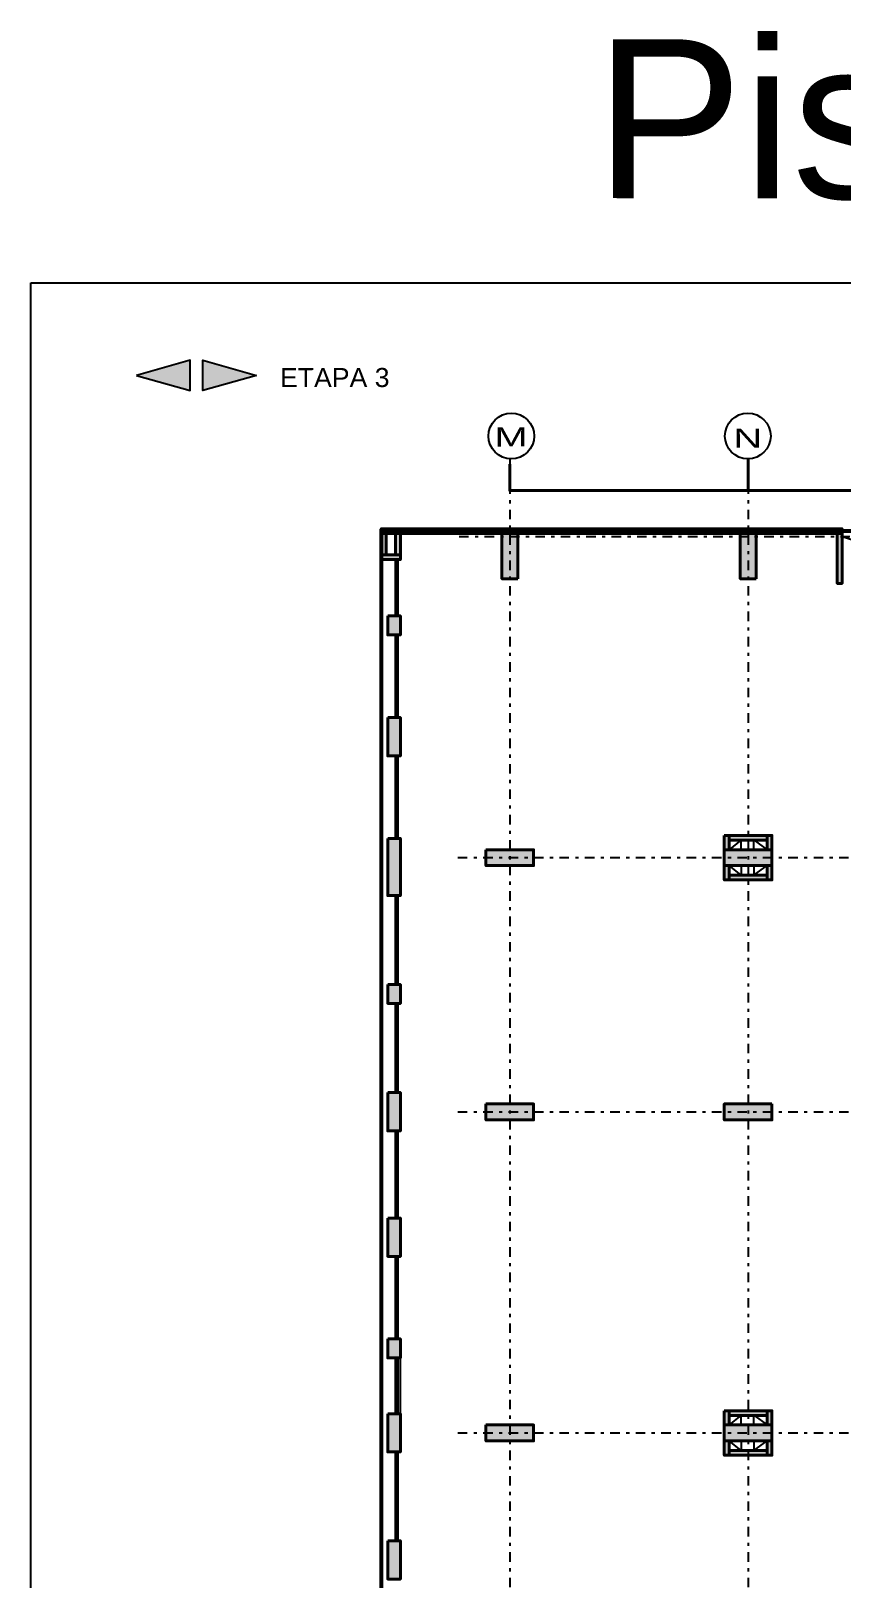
# Model space of a CAD drawing. Header units: millimetres. Extents: x 3781 to 4924, y 1639 to 1721.
# Drawn here: x 4648.19 to 4673.72, y 1671.61 to 1720.31 of the extents above; entities that cross this region are included whole.
import ezdxf

# ---------------------------------------------------------------- set-up
doc = ezdxf.new("R2010")
doc.units = ezdxf.units.MM
for name, pattern in [('CENTER', [0.7, 0.3, -0.2, 0, -0.2]), ('DASHED2', [9.525, 6.35, -3.175]), ('HIDDEN2', [0.1875, 0.125, -0.0625])]:
    doc.linetypes.add(name, pattern=pattern)
doc.layers.get('Defpoints').update_dxf_attribs({"color": 255})
for name, color, linetype in [('1amobla', 2, 'Continuous'), ('_ACHU3', 253, 'Continuous'), ('EJE-ESTRUCTURA', 1, 'CENTER'), ('HACHTCOLUMNA', 250, 'Continuous'), ('JCA_COTAS', 1, 'Continuous'), ('JCA_HATCH 254', 252, 'Continuous'), ('JCA_PROYECCIONES', 1, 'HIDDEN2'), ('JCA_TEXTO1', 2, 'Continuous'), ('JCA_TEXTO2', 3, 'Continuous'), ('PROYECCION', 1, 'DASHED2'), ('Textos-espacios', 3, 'Continuous')]:
    doc.layers.add(name, color=color, linetype=linetype)
for name, color, linetype, lineweight in [('Estructura', 6, 'Continuous', 40), ('Muro', 4, 'Continuous', 40), ('TEXTOS', 7, 'Continuous', 20), ('Vidrio', 2, 'Continuous', 30)]:
    doc.layers.add(name, color=color, linetype=linetype, lineweight=lineweight)
doc.styles.add('ROMANS', font='arial.ttf', dxfattribs={"width": 0.7})
doc.styles.get("Standard").update_dxf_attribs({"font": 'arial.ttf'})
doc.styles.add('style2', font='arial.ttf', dxfattribs={"width": 1.5})
doc.dimstyles.new('1-10', dxfattribs={"dimscale": 10, "dimtxt": 0.0037, "dimasz": 0.001, "dimexe": 0.0018, "dimexo": 0.0018, "dimgap": 0.0005, "dimtad": 1, "dimzin": 4, "dimdsep": 46, "dimtxsty": 'ROMANS', "dimblk": 'ARCHTICK', "dimcen": 0.003, "dimdle": 0.0015, "dimclrd": 1, "dimclre": 1, "dimclrt": 4, "dimadec": 0, "dimazin": 0, "dimtfac": 1, "dimtix": 1, "dimtmove": 2, "dimatfit": 3, "dimldrblk": 'flecha', "dimfxl": 1, "dimtolj": 1, "dimtzin": 4, "dimarcsym": 0})

# ---------------------------------------------------------------- blocks, each defined once
blk = doc.blocks.new('_ArchTick')
at = {"color": 0, "linetype": 'ByBlock', "const_width": 0.15}
blk.add_lwpolyline([(-0.5, -0.5), (0.5, 0.5)], dxfattribs=at)
blk = doc.blocks.new('*D50')
at = {"layer": 'Defpoints', "color": 0, "transparency": 16777216}
for p in [(1123.3, -5955.354), (1131.8, -5955.579), (1131.8, -5956.351)]:
    blk.add_point(p, dxfattribs=at)
at = {"layer": 'JCA_COTAS', "color": 1, "lineweight": -2, "transparency": 16777216}
for p, q in [((1123.3, -5955.372), (1123.3, -5956.369)), ((1131.8, -5955.597), (1131.8, -5956.369)), ((1123.285, -5956.351), (1131.815, -5956.351))]:
    blk.add_line(p, q, dxfattribs=at)
at = {"layer": 'JCA_COTAS', "color": 1, "lineweight": -2, "transparency": 16777216, "xscale": 0.01, "yscale": 0.01, "zscale": 0.01, "rotation": 180}
blk.add_blockref('_ArchTick', (1123.3, -5956.351), dxfattribs=at)
at = {"layer": 'JCA_COTAS', "color": 1, "lineweight": -2, "transparency": 16777216, "xscale": 0.01, "yscale": 0.01, "zscale": 0.01}
blk.add_blockref('_ArchTick', (1131.8, -5956.351), dxfattribs=at)
at = {"layer": 'JCA_COTAS', "color": 4, "transparency": 16777216, "insert": (1127.55, -5956.327), "char_height": 0.037, "attachment_point": 5, "style": 'ROMANS'}
blk.add_mtext('\\A1;8.50', dxfattribs=at)
blk = doc.blocks.new('flecha')
at = {"layer": '_ACHU3', "linetype": 'Continuous', "lineweight": 0}
h = blk.add_hatch(color=255, dxfattribs=at)
h.dxf.hatch_style = 1
h.paths.add_polyline_path([(0, 0), (2.4, 0.4), (2.4, 0), (4, 0), (4, 0), (2.4, 0), (2.4, -0.4)])
at = {"layer": '_ACHU3', "linetype": 'Continuous', "lineweight": 0, "flags": 128}
blk.add_lwpolyline([(0, 0), (2.4, 0.4), (2.4, 0), (2.4, 0), (4, 0), (4, 0), (2.4, 0), (2.4, -0.4), (0, 0)], dxfattribs=at)
blk = doc.blocks.new('*D52')
at = {"layer": 'Defpoints', "color": 0, "transparency": 16777216}
for p in [(1115.8, -5955.504), (1123.3, -5955.354), (1115.8, -5956.351)]:
    blk.add_point(p, dxfattribs=at)
at = {"layer": 'JCA_COTAS', "color": 1, "lineweight": -2, "transparency": 16777216}
for p, q in [((1115.8, -5955.522), (1115.8, -5956.369)), ((1123.3, -5955.372), (1123.3, -5956.369)), ((1123.315, -5956.351), (1115.785, -5956.351))]:
    blk.add_line(p, q, dxfattribs=at)
at = {"layer": 'JCA_COTAS', "color": 1, "lineweight": -2, "transparency": 16777216, "xscale": 0.01, "yscale": 0.01, "zscale": 0.01, "rotation": 180}
blk.add_blockref('_ArchTick', (1115.8, -5956.351), dxfattribs=at)
at = {"layer": 'JCA_COTAS', "color": 1, "lineweight": -2, "transparency": 16777216, "xscale": 0.01, "yscale": 0.01, "zscale": 0.01}
blk.add_blockref('_ArchTick', (1123.3, -5956.351), dxfattribs=at)
at = {"layer": 'JCA_COTAS', "color": 4, "transparency": 16777216, "insert": (1119.55, -5956.327), "char_height": 0.037, "attachment_point": 5, "style": 'ROMANS'}
blk.add_mtext('\\A1;7.50', dxfattribs=at)
blk = doc.blocks.new('Est etapa 3 torre')
at = {"layer": 'HACHTCOLUMNA'}
h = blk.add_hatch(color=256, dxfattribs=at)
h.paths.add_polyline_path([(1123.55, -5959.124), (1123.05, -5959.124), (1123.05, -5957.624), (1123.55, -5957.624)])
h.paths.add_polyline_path([(1116.05, -5959.124), (1115.55, -5959.124), (1115.55, -5957.624), (1116.05, -5957.624)])
h.paths.add_polyline_path([(1139.548, -5959.124), (1139.048, -5959.124), (1139.048, -5957.624), (1139.548, -5957.624)])
h.paths.add_polyline_path([(1132.05, -5959.124), (1131.55, -5959.124), (1131.55, -5957.624), (1132.05, -5957.624)])
h.paths.add_polyline_path([(1140.048, -5967.649), (1140.048, -5968.149), (1138.548, -5968.149), (1138.548, -5967.649)])
h.paths.add_polyline_path([(1124.05, -5967.649), (1124.05, -5968.149), (1122.55, -5968.149), (1122.55, -5967.649)])
h.paths.add_polyline_path([(1131.05, -5967.649), (1131.05, -5968.149), (1132.55, -5968.149), (1132.55, -5967.649)])
h.paths.add_polyline_path([(1115.05, -5967.649), (1115.05, -5968.149), (1116.55, -5968.149), (1116.55, -5967.649)])
h.paths.add_polyline_path([(1140.048, -5975.649), (1140.048, -5976.149), (1138.548, -5976.149), (1138.548, -5975.649)])
h.paths.add_polyline_path([(1124.05, -5975.649), (1124.05, -5976.149), (1122.55, -5976.149), (1122.55, -5975.649)])
h.paths.add_polyline_path([(1131.05, -5975.649), (1131.05, -5976.149), (1132.55, -5976.149), (1132.55, -5975.649)])
h.paths.add_polyline_path([(1115.05, -5975.649), (1115.05, -5976.149), (1116.55, -5976.149), (1116.55, -5975.649)])
h.paths.add_polyline_path([(1140.048, -5985.749), (1140.048, -5986.249), (1138.548, -5986.249), (1138.548, -5985.749)])
h.paths.add_polyline_path([(1124.05, -5985.749), (1124.05, -5986.249), (1122.55, -5986.249), (1122.55, -5985.749)])
h.paths.add_polyline_path([(1131.05, -5985.749), (1131.05, -5986.249), (1132.55, -5986.249), (1132.55, -5985.749)])
h.paths.add_polyline_path([(1115.05, -5985.749), (1115.05, -5986.249), (1116.55, -5986.249), (1116.55, -5985.749)])
h.paths.add_polyline_path([(1140.048, -5993.749), (1140.048, -5994.249), (1138.548, -5994.249), (1138.548, -5993.749)])
h.paths.add_polyline_path([(1124.05, -5993.749), (1124.05, -5994.249), (1122.55, -5994.249), (1122.55, -5993.749)])
h.paths.add_polyline_path([(1131.05, -5993.749), (1131.05, -5994.249), (1132.55, -5994.249), (1132.55, -5993.749)])
h.paths.add_polyline_path([(1115.05, -5993.749), (1115.05, -5994.249), (1116.55, -5994.249), (1116.55, -5993.749)])
h.paths.add_polyline_path([(1132.05, -6003.426), (1131.55, -6003.426), (1131.55, -6004.922), (1132.05, -6004.922)])
h.paths.add_polyline_path([(1138.153, -6003.424), (1139.653, -6003.424), (1139.653, -6003.924), (1138.153, -6003.924)])
h.paths.add_polyline_path([(1116.05, -6004.924), (1116.05, -6003.424), (1115.55, -6003.424), (1115.55, -6004.924)])
h.paths.add_polyline_path([(1123.55, -6004.924), (1123.55, -6003.424), (1123.05, -6003.424), (1123.05, -6004.924)])
h.paths.add_polyline_path([(1139.048, -6011.949), (1139.048, -6009.549), (1139.548, -6009.549), (1139.548, -6011.949)])
h.paths.add_polyline_path([(1131.55, -6009.549), (1131.55, -6011.949), (1132.05, -6011.949), (1132.05, -6009.549)])
h.paths.add_polyline_path([(1123.05, -6009.549), (1123.05, -6011.949), (1123.55, -6011.949), (1123.55, -6009.549)])
h.paths.add_polyline_path([(1116.05, -6009.549), (1116.05, -6011.949), (1115.55, -6011.949), (1115.55, -6009.549)])
at = {"layer": 'EJE-ESTRUCTURA'}
for p, q in [((1115.8, -5955.354), (1115.8, -6014.914)), ((1123.3, -5955.354), (1123.3, -6014.914)), ((1114.205, -5957.799), (1145.333, -5957.799)), ((1114.163, -5967.899), (1145.333, -5967.899)), ((1114.163, -5975.899), (1145.333, -5975.899)), ((1114.163, -5985.999), (1145.333, -5985.999))]:
    blk.add_line(p, q, dxfattribs=at)
at = {"layer": 'Estructura'}
for points in [[(1116.05, -5959.124), (1115.55, -5959.124), (1115.55, -5957.624), (1116.05, -5957.624)], [(1123.55, -5959.124), (1123.05, -5959.124), (1123.05, -5957.624), (1123.55, -5957.624)], [(1115.05, -5967.649), (1115.05, -5968.149), (1116.55, -5968.149), (1116.55, -5967.649)], [(1124.05, -5967.649), (1124.05, -5968.149), (1122.55, -5968.149), (1122.55, -5967.649)], [(1115.05, -5975.649), (1115.05, -5976.149), (1116.55, -5976.149), (1116.55, -5975.649)], [(1124.05, -5975.649), (1124.05, -5976.149), (1122.55, -5976.149), (1122.55, -5975.649)], [(1115.05, -5985.749), (1115.05, -5986.249), (1116.55, -5986.249), (1116.55, -5985.749)], [(1124.05, -5985.749), (1124.05, -5986.249), (1122.55, -5986.249), (1122.55, -5985.749)]]:
    blk.add_lwpolyline(points, close=True, dxfattribs=at)
at = {"layer": 'JCA_TEXTO1', "linetype": 'Continuous'}
for centre in [(1115.848, -5954.634), (1123.29, -5954.634)]:
    blk.add_circle(centre, 0.72, dxfattribs=at)
at = {"layer": 'JCA_TEXTO2', "style": 'style2', "width": 1.5}
for s, p in [('M', (1115.313, -5954.964)), ('N', (1122.832, -5955.005))]:
    blk.add_text(s, height=0.603, rotation=0.0293, dxfattribs=at).set_placement(p)
at = {"layer": 'JCA_COTAS'}
for base, p2, picture, middle in [((1115.8, -5956.351), (1115.8, -5955.504), '*D52', (1119.55, -5956.327)), ((1131.8, -5956.351), (1131.8, -5955.579), '*D50', (1127.55, -5956.327))]:
    dim = blk.add_linear_dim(base=base, p1=(1123.3, -5955.354), p2=p2, dimstyle='1-10', dxfattribs=at)
    dim.commit()
    dim.dimension.update_dxf_attribs({"geometry": picture, "text_midpoint": middle})

msp = doc.modelspace()

# ---------------------------------------------------------------- hatches: boundary and pattern name
at = {"layer": 'JCA_HATCH 254'}
for points in [[(4651.508, 1709.476), (4653.2, 1709), (4653.2, 1709.952)], [(4655.292, 1709.476), (4653.6, 1709), (4653.6, 1709.952)]]:
    msp.add_hatch(color=256, dxfattribs=at).paths.add_polyline_path(points)
h = msp.add_hatch(color=256, dxfattribs=at)
h.paths.add_polyline_path([(4663.011, 1704.503), (4663.011, 1704.653), (4659.217, 1704.653), (4659.217, 1704.503)])
h.paths.add_polyline_path([(4663.51, 1650.218), (4663.51, 1650.368), (4659.217, 1650.368), (4659.217, 1650.218)])
h.paths.add_polyline_path([(4659.418, 1701.908), (4659.418, 1701.311), (4659.818, 1701.311), (4659.818, 1701.908)])
h.paths.add_polyline_path([(4659.418, 1698.707), (4659.418, 1697.505), (4659.818, 1697.505), (4659.818, 1698.707)])
h.paths.add_polyline_path([(4659.418, 1654.703), (4659.418, 1652.91), (4659.818, 1652.91), (4659.818, 1654.703)])
h.paths.add_polyline_path([(4659.418, 1660.901), (4659.418, 1660.305), (4659.818, 1660.305), (4659.818, 1660.901)])
h.paths.add_polyline_path([(4659.418, 1664.854), (4659.418, 1663.651), (4659.818, 1663.651), (4659.818, 1664.854)])
h.paths.add_polyline_path([(4659.418, 1672.809), (4659.418, 1671.606), (4659.818, 1671.606), (4659.818, 1672.809)])
h.paths.add_polyline_path([(4659.418, 1679.159), (4659.418, 1678.562), (4659.818, 1678.562), (4659.818, 1679.159)])
h.paths.add_polyline_path([(4659.418, 1682.961), (4659.418, 1681.758), (4659.818, 1681.758), (4659.818, 1682.961)])
h.paths.add_polyline_path([(4659.418, 1690.31), (4659.418, 1689.714), (4659.818, 1689.714), (4659.818, 1690.31)])
h.paths.add_polyline_path([(4659.818, 1703.828), (4659.668, 1703.828), (4659.668, 1704.503), (4659.818, 1704.503)])
h.paths.add_polyline_path([(4659.367, 1703.828), (4659.217, 1703.828), (4659.217, 1704.503), (4659.367, 1704.503)])
h.paths.add_polyline_path([(4659.818, 1703.828), (4659.818, 1703.678), (4659.217, 1703.678), (4659.217, 1703.828)])
h.paths.add_polyline_path([(4659.818, 1650.991), (4659.668, 1650.991), (4659.668, 1650.368), (4659.818, 1650.368)])
h.paths.add_polyline_path([(4659.367, 1650.991), (4659.217, 1650.991), (4659.217, 1650.368), (4659.367, 1650.368)])
h.paths.add_polyline_path([(4659.818, 1650.991), (4659.818, 1651.141), (4659.217, 1651.141), (4659.217, 1650.991)])
h.paths.add_polyline_path([(4659.418, 1657.506), (4659.418, 1658.709), (4659.818, 1658.709), (4659.818, 1657.506)])
h.paths.add_polyline_path([(4659.418, 1668.802), (4659.418, 1667.599), (4659.818, 1667.599), (4659.818, 1668.802)])
h.paths.add_polyline_path([(4659.418, 1676.809), (4659.418, 1675.606), (4659.818, 1675.606), (4659.818, 1676.809)])
h.paths.add_polyline_path([(4659.418, 1686.909), (4659.418, 1685.706), (4659.818, 1685.706), (4659.818, 1686.909)])
h.paths.add_polyline_path([(4659.418, 1694.909), (4659.418, 1693.11), (4659.818, 1693.11), (4659.818, 1694.909)])
h = msp.add_hatch(color=256, dxfattribs=at)
h.paths.add_polyline_path([(4673.716, 1704.653), (4670.511, 1704.653), (4670.511, 1704.503), (4673.566, 1704.503), (4673.566, 1702.929), (4673.716, 1702.929)])
h.paths.add_polyline_path([(4670.511, 1704.503), (4670.511, 1704.653), (4663.511, 1704.653), (4663.511, 1704.503)])
h = msp.add_hatch(color=256, dxfattribs=at)
h.paths.add_polyline_path([(4670.011, 1695.003), (4670.161, 1695.003), (4670.161, 1694.553), (4670.011, 1694.553)])
h.paths.add_polyline_path([(4670.161, 1695.003), (4670.161, 1694.853), (4671.361, 1694.853), (4671.361, 1695.003)])
h.paths.add_polyline_path([(4671.361, 1695.003), (4671.511, 1695.003), (4671.511, 1694.553), (4671.361, 1694.553)])
h.paths.add_polyline_path([(4678.511, 1695.003), (4678.661, 1695.003), (4678.661, 1694.553), (4678.511, 1694.553)])
h.paths.add_polyline_path([(4678.661, 1695.003), (4678.661, 1694.853), (4679.861, 1694.853), (4679.861, 1695.003)])
h.paths.add_polyline_path([(4679.861, 1695.003), (4680.011, 1695.003), (4680.011, 1694.553), (4679.861, 1694.553)])
h.paths.add_polyline_path([(4670.161, 1693.603), (4670.011, 1693.603), (4670.011, 1694.053), (4670.161, 1694.053)])
h.paths.add_polyline_path([(4671.361, 1693.603), (4671.511, 1693.603), (4671.511, 1694.053), (4671.361, 1694.053)])
h.paths.add_polyline_path([(4670.161, 1693.603), (4670.161, 1693.753), (4671.361, 1693.753), (4671.361, 1693.603)])
h.paths.add_polyline_path([(4678.661, 1693.603), (4678.511, 1693.603), (4678.511, 1694.053), (4678.661, 1694.053)])
h.paths.add_polyline_path([(4679.861, 1693.603), (4680.011, 1693.603), (4680.011, 1694.053), (4679.861, 1694.053)])
h.paths.add_polyline_path([(4678.661, 1693.603), (4678.661, 1693.753), (4679.861, 1693.753), (4679.861, 1693.603)])
h.paths.add_polyline_path([(4670.011, 1676.903), (4670.161, 1676.903), (4670.161, 1676.453), (4670.011, 1676.453)])
h.paths.add_polyline_path([(4670.161, 1676.903), (4670.161, 1676.753), (4671.361, 1676.753), (4671.361, 1676.903)])
h.paths.add_polyline_path([(4671.361, 1676.903), (4671.511, 1676.903), (4671.511, 1676.453), (4671.361, 1676.453)])
h.paths.add_polyline_path([(4678.511, 1676.903), (4678.661, 1676.903), (4678.661, 1676.453), (4678.511, 1676.453)])
h.paths.add_polyline_path([(4678.661, 1676.903), (4678.661, 1676.753), (4679.861, 1676.753), (4679.861, 1676.903)])
h.paths.add_polyline_path([(4679.861, 1676.903), (4680.011, 1676.903), (4680.011, 1676.453), (4679.861, 1676.453)])
h.paths.add_polyline_path([(4670.161, 1675.503), (4670.011, 1675.503), (4670.011, 1675.953), (4670.161, 1675.953)])
h.paths.add_polyline_path([(4671.361, 1675.503), (4671.511, 1675.503), (4671.511, 1675.953), (4671.361, 1675.953)])
h.paths.add_polyline_path([(4670.161, 1675.503), (4670.161, 1675.653), (4671.361, 1675.653), (4671.361, 1675.503)])
h.paths.add_polyline_path([(4678.661, 1675.503), (4678.511, 1675.503), (4678.511, 1675.953), (4678.661, 1675.953)])
h.paths.add_polyline_path([(4679.861, 1675.503), (4680.011, 1675.503), (4680.011, 1675.953), (4679.861, 1675.953)])
h.paths.add_polyline_path([(4678.661, 1675.503), (4678.661, 1675.653), (4679.861, 1675.653), (4679.861, 1675.503)])

# ---------------------------------------------------------------- linework, layer by layer
at = {"layer": '1amobla', "color": 7, "linetype": 'Continuous', "ltscale": 0.3, "true_color": 0xffffff}
msp.add_line((4659.818, 1676.809), (4659.818, 1678.562), dxfattribs=at)
msp.add_lwpolyline([(4648.191, 1712.387), (4706.639, 1712.387), (4706.639, 1639.402), (4648.191, 1639.402)], close=True, dxfattribs=at)
at = {"layer": 'Defpoints', "ltscale": 5, "const_width": 0.12}
msp.add_lwpolyline([(4659.217, 1704.578), (4690.809, 1704.578), (4690.809, 1650.103), (4659.217, 1650.103)], close=True, dxfattribs=at)
at = {"layer": 'JCA_HATCH 254'}
for p, q in [((4670.528, 1694.853), (4670.161, 1694.553)), ((4670.541, 1694.553), (4670.541, 1694.853)), ((4670.941, 1694.553), (4670.941, 1694.853)), ((4670.954, 1694.853), (4671.361, 1694.553)), ((4670.541, 1693.753), (4670.161, 1694.053)), ((4670.541, 1694.053), (4670.541, 1693.753)), ((4670.941, 1694.053), (4670.941, 1693.753)), ((4670.941, 1693.753), (4671.361, 1694.053)), ((4670.528, 1676.753), (4670.161, 1676.453)), ((4670.541, 1676.453), (4670.541, 1676.753)), ((4670.941, 1676.453), (4670.941, 1676.753)), ((4670.954, 1676.753), (4671.361, 1676.453)), ((4670.541, 1675.653), (4670.161, 1675.953)), ((4670.541, 1675.953), (4670.541, 1675.653)), ((4670.941, 1675.953), (4670.941, 1675.653)), ((4670.941, 1675.653), (4671.361, 1675.953))]:
    msp.add_line(p, q, dxfattribs=at)
at = {"layer": 'JCA_PROYECCIONES'}
for p, q in [((4659.217, 1704.649), (4659.217, 1650.218)), ((4659.217, 1651.141), (4659.217, 1703.678))]:
    msp.add_line(p, q, dxfattribs=at)
at = {"layer": 'Muro'}
for points in [[(4673.716, 1704.503), (4673.716, 1704.653), (4659.217, 1704.653), (4659.217, 1704.503)], [(4659.367, 1703.828), (4659.217, 1703.828), (4659.217, 1704.503), (4659.367, 1704.503)], [(4659.818, 1703.828), (4659.668, 1703.828), (4659.668, 1704.503), (4659.818, 1704.503)], [(4673.716, 1704.503), (4673.566, 1704.503), (4673.566, 1702.929), (4673.716, 1702.929)], [(4659.818, 1703.828), (4659.818, 1703.678), (4659.217, 1703.678), (4659.217, 1703.828)], [(4659.418, 1701.908), (4659.418, 1701.311), (4659.818, 1701.311), (4659.818, 1701.908)], [(4659.418, 1698.707), (4659.418, 1697.505), (4659.818, 1697.505), (4659.818, 1698.707)], [(4670.011, 1695.003), (4670.161, 1695.003), (4670.161, 1694.553), (4670.011, 1694.553)], [(4670.161, 1695.003), (4670.161, 1694.853), (4671.361, 1694.853), (4671.361, 1695.003)], [(4671.361, 1695.003), (4671.511, 1695.003), (4671.511, 1694.553), (4671.361, 1694.553)], [(4659.418, 1694.909), (4659.418, 1693.11), (4659.818, 1693.11), (4659.818, 1694.909)], [(4670.161, 1693.603), (4670.011, 1693.603), (4670.011, 1694.053), (4670.161, 1694.053)], [(4671.361, 1693.603), (4671.511, 1693.603), (4671.511, 1694.053), (4671.361, 1694.053)], [(4670.161, 1693.603), (4670.161, 1693.753), (4671.361, 1693.753), (4671.361, 1693.603)], [(4659.418, 1690.31), (4659.418, 1689.714), (4659.818, 1689.714), (4659.818, 1690.31)], [(4659.418, 1686.909), (4659.418, 1685.706), (4659.818, 1685.706), (4659.818, 1686.909)], [(4659.418, 1682.961), (4659.418, 1681.758), (4659.818, 1681.758), (4659.818, 1682.961)], [(4659.418, 1679.159), (4659.418, 1678.562), (4659.818, 1678.562), (4659.818, 1679.159)], [(4659.418, 1676.809), (4659.418, 1675.606), (4659.818, 1675.606), (4659.818, 1676.809)], [(4670.011, 1676.903), (4670.161, 1676.903), (4670.161, 1676.453), (4670.011, 1676.453)], [(4670.161, 1676.903), (4670.161, 1676.753), (4671.361, 1676.753), (4671.361, 1676.903)], [(4671.361, 1676.903), (4671.511, 1676.903), (4671.511, 1676.453), (4671.361, 1676.453)], [(4670.161, 1675.503), (4670.011, 1675.503), (4670.011, 1675.953), (4670.161, 1675.953)], [(4671.361, 1675.503), (4671.511, 1675.503), (4671.511, 1675.953), (4671.361, 1675.953)], [(4670.161, 1675.503), (4670.161, 1675.653), (4671.361, 1675.653), (4671.361, 1675.503)], [(4659.418, 1672.809), (4659.418, 1671.606), (4659.818, 1671.606), (4659.818, 1672.809)]]:
    msp.add_lwpolyline(points, close=True, dxfattribs=at)
at = {"layer": 'PROYECCION'}
msp.add_line((4673.716, 1704.403), (4677.024, 1703.378), dxfattribs=at)
at = {"layer": 'Textos-espacios'}
for points in [[(4651.508, 1709.476), (4653.2, 1709), (4653.2, 1709.952)], [(4655.292, 1709.476), (4653.6, 1709), (4653.6, 1709.952)]]:
    msp.add_lwpolyline(points, close=True, dxfattribs=at)
at = {"layer": 'Vidrio'}
for points in [[(4659.736, 1703.678), (4659.736, 1701.908), (4659.661, 1701.908), (4659.661, 1703.678)], [(4659.699, 1703.678), (4659.698, 1701.908), (4659.661, 1701.908), (4659.661, 1703.678)], [(4659.736, 1698.707), (4659.736, 1701.309), (4659.661, 1701.309), (4659.661, 1698.707)], [(4659.698, 1698.707), (4659.698, 1701.309), (4659.661, 1701.309), (4659.661, 1698.707)], [(4659.736, 1697.505), (4659.736, 1694.909), (4659.661, 1694.909), (4659.661, 1697.505)], [(4659.698, 1697.505), (4659.698, 1694.909), (4659.661, 1694.909), (4659.661, 1697.505)], [(4659.736, 1690.31), (4659.736, 1693.11), (4659.661, 1693.11), (4659.661, 1690.31)], [(4659.698, 1690.31), (4659.698, 1693.11), (4659.661, 1693.11), (4659.661, 1690.31)], [(4659.736, 1689.714), (4659.736, 1686.909), (4659.661, 1686.909), (4659.661, 1689.714)], [(4659.698, 1689.714), (4659.698, 1686.909), (4659.661, 1686.909), (4659.661, 1689.714)], [(4659.736, 1682.961), (4659.736, 1685.706), (4659.661, 1685.706), (4659.661, 1682.961)], [(4659.698, 1682.961), (4659.698, 1685.706), (4659.661, 1685.706), (4659.661, 1682.961)], [(4659.736, 1681.758), (4659.736, 1679.159), (4659.661, 1679.159), (4659.661, 1681.758)], [(4659.698, 1681.758), (4659.698, 1679.159), (4659.661, 1679.159), (4659.661, 1681.758)], [(4659.736, 1676.809), (4659.736, 1678.56), (4659.661, 1678.56), (4659.661, 1676.809)], [(4659.698, 1676.809), (4659.698, 1678.56), (4659.661, 1678.56), (4659.661, 1676.809)], [(4659.736, 1675.606), (4659.736, 1672.809), (4659.661, 1672.809), (4659.661, 1675.606)], [(4659.698, 1675.606), (4659.698, 1672.809), (4659.661, 1672.809), (4659.661, 1675.606)]]:
    msp.add_lwpolyline(points, close=True, dxfattribs=at)

# ---------------------------------------------------------------- block references
at = {"layer": 'Muro'}
msp.add_blockref('Est etapa 3 torre', (3547.46, 7662.202), dxfattribs=at)

# ---------------------------------------------------------------- texts
at = {"layer": 'Defpoints', "color": 3}
msp.add_text('Piso 8', height=5, rotation=359.9331, dxfattribs=at).set_placement((4665.93, 1715.052))
at = {"layer": 'TEXTOS'}
msp.add_text('ETAPA 3', height=0.6, rotation=0.0669, dxfattribs=at).set_placement((4656.029, 1709.105))

doc.saveas('drawing.dxf')
